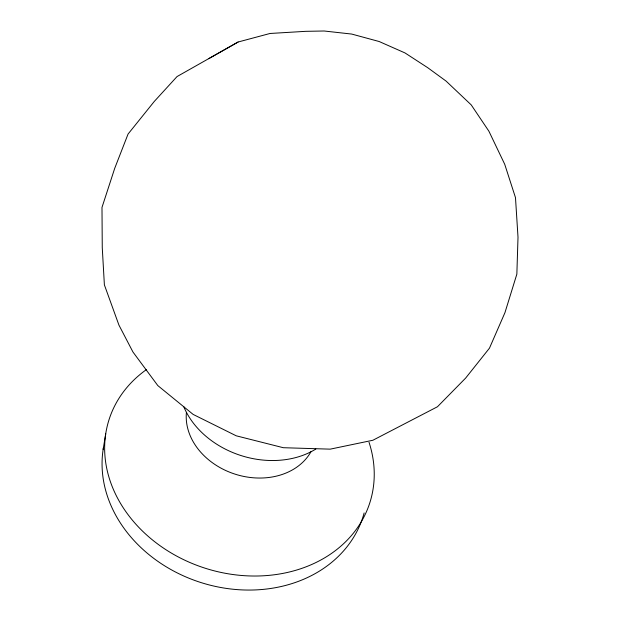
<?xml version="1.0" encoding="UTF-8"?>
<svg xmlns="http://www.w3.org/2000/svg" width="620" height="620" viewBox="0 0 620 620"><rect width="100%" height="100%" fill="white"/><g stroke="black" fill="none" stroke-linecap="round" stroke-linejoin="round"><path stroke-width="0.93" d="M103.145 449.399L105.725 433.806M238.126 42.005L177.033 76.57L154.287 101.44L128.061 134.044L114.708 168.353L101.99 207.413L102.261 247.659L104.385 284.882L118.924 325.082L132.951 352.005L157.813 385.586L193.153 414.424L236.228 435.806L283.309 447.71L330.212 449.151L372.868 440.262L437.464 406.751L465.651 378.076L489.475 348.146L504.943 312.674L516.855 274.125L518.01 237.235L515.484 197.633L504.719 164.277L488.901 131.208L471.223 104.896L446.082 81.096L427.73 67.704L404.992 52.932L379.153 41.517L351.695 34.061L324.144 31L305.699 31.333L270.041 33.472L238.126 42.005L208.684 58.683M364.134 512.965A134.594 111.732 17.6 0 1 210.482 585.257A134.594 111.732 17.6 0 1 103.455 447.532M369.024 442.285A136.85 112.383 17.6 0 1 296.794 569.989A136.85 112.383 17.6 0 1 128.185 514.848A136.85 112.383 17.6 0 1 146.537 369.528M311.093 451.515A66.224 53.033 17.6 0 1 235.522 474.292A66.224 53.033 17.6 0 1 186.426 412.354M315.836 449.058A83.344 65.224 17.6 0 1 183.791 406.728"/></g></svg>
